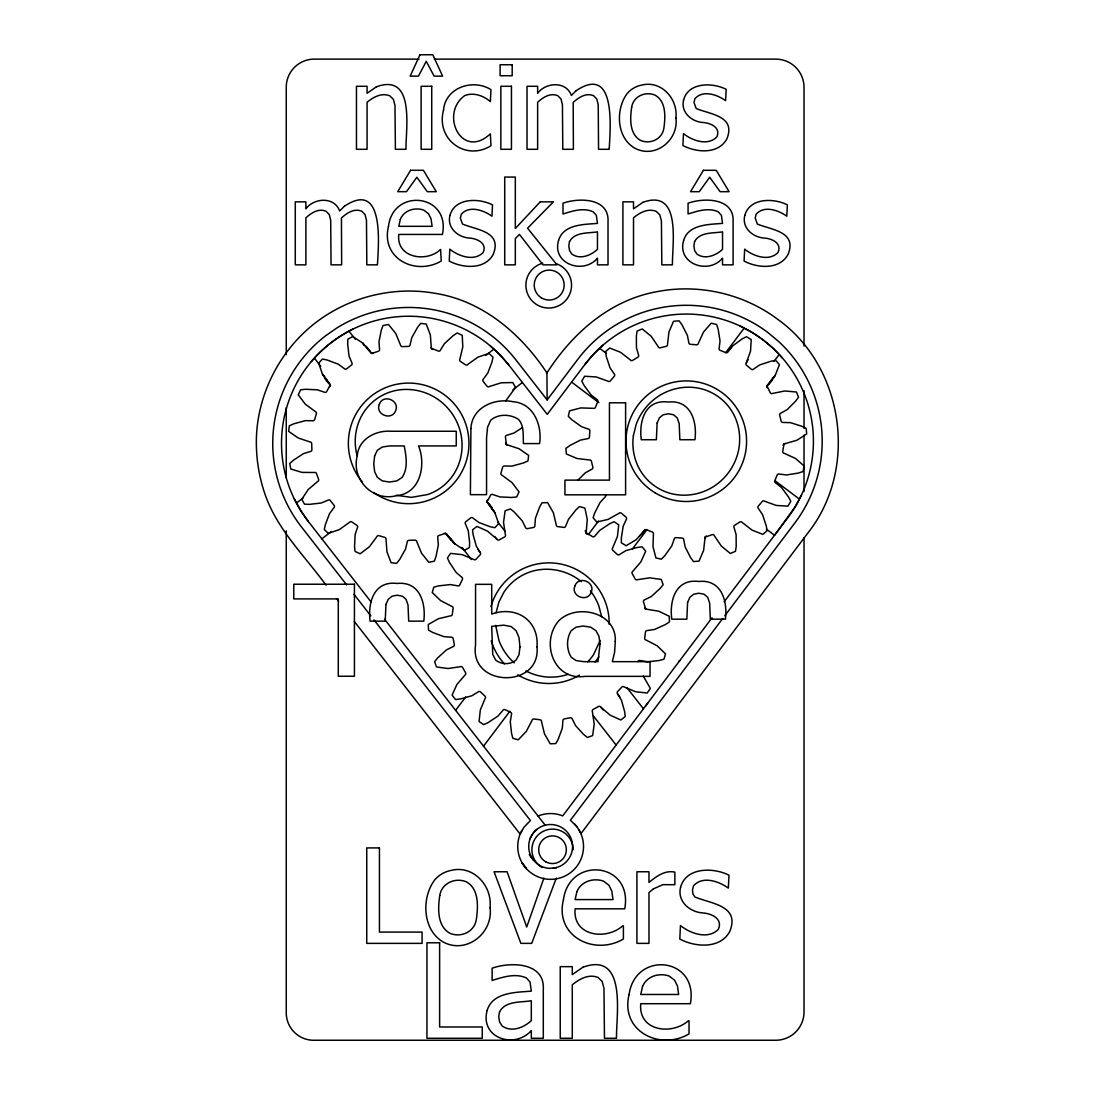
<?xml version="1.0" encoding="UTF-8"?>
<svg xmlns="http://www.w3.org/2000/svg" width="1095" height="1095" viewBox="0 0 1095 1095"><rect width="100%" height="100%" fill="white"/><g stroke="black" fill="none" stroke-linecap="round" stroke-linejoin="round"><path stroke-width="1.5" d="M639.466 536.057L645.94 529.61L652.346 532.033A1.725 1.725 0 0 1 653.4 534.223L653.003 546.665L655.919 557.916L661.366 559.189L664.829 555.644L671.728 546.022L674.205 539.123A1.725 1.725 0 0 1 676.121 537.631L682.075 538.069A1.725 1.725 0 0 1 683.759 539.835L685.183 547.021L690.575 557.56L693.477 561.584L699.048 561.119L703.606 550.429L705.112 537.18L712.215 534.634A1.725 1.725 0 0 1 714.364 535.797L721.345 546.09L730.324 553.468L735.484 551.305L736.196 546.391L736.114 534.552L734.061 527.53A1.725 1.725 0 0 1 734.745 525.189L739.823 522.041A1.725 1.725 0 0 1 742.218 522.493L752.046 530.117L762.859 534.36L767.102 530.705L766.254 525.819L762.531 514.582L758.411 508.532A1.725 1.725 0 0 1 758.315 506.109L762.188 501.537A1.725 1.725 0 0 1 764.597 501.223L776.3 505.438L787.907 506.136L790.809 501.359L788.496 496.966L781.474 487.439L775.684 482.95A1.725 1.725 0 0 1 774.849 480.664L777.108 475.134A1.725 1.725 0 0 1 779.312 474.094L786.58 474.956L798.269 473.081L802.991 471.562L804.278 466.114L795.518 458.476L784.212 453.289A1.725 1.725 0 0 1 782.706 451.359L784.047 443.94L796.873 440.258L806.659 434.003L806.207 428.432L801.745 426.229L790.467 422.656L783.144 422.437A1.725 1.725 0 0 1 781.132 421.069L779.708 415.265A1.725 1.725 0 0 1 780.872 413.13L787.264 409.557L795.613 401.167L798.556 397.156L796.38 391.996L784.814 390.97L772.605 393.42A1.725 1.725 0 0 1 770.264 392.749L766.993 385.946L774.179 376.748M643.285 676.08L650.334 688.385L647.213 693.025L635.661 691.753L624.164 686.976A1.725 1.725 0 0 0 621.741 687.167L617.662 691.534A1.725 1.725 0 0 0 617.635 693.97L621.454 700.211L624.629 711.613L625.231 716.541L620.824 719.99L610.216 715.213L600.772 707.11A1.725 1.725 0 0 0 598.404 706.549L593.175 709.451A1.725 1.725 0 0 0 592.395 711.75L594.229 724.055L592.641 735.566L587.385 737.482L583.525 734.348L575.559 725.602L572.302 719.045A1.725 1.725 0 0 0 570.221 717.772L564.363 718.909A1.725 1.725 0 0 0 562.898 720.866L562.324 728.161L558.19 739.248L555.781 743.587L550.183 743.779L544.42 733.691L541.532 721.591A1.725 1.725 0 0 0 539.944 719.744L534.018 719.004A1.725 1.725 0 0 0 532.033 720.414L526.284 731.446L518.236 739.823L512.857 738.276L511.57 733.486L510.27 721.728L511.488 714.501A1.725 1.725 0 0 0 510.557 712.256L505.137 709.724A1.725 1.725 0 0 0 502.81 710.45L498.061 716.007L488.192 722.563L483.689 724.644L479.062 721.523L480.322 709.971L485.112 698.473A1.725 1.725 0 0 0 484.907 696.05L480.541 691.972A1.725 1.725 0 0 0 478.104 691.944L471.863 695.763L460.461 698.938L455.534 699.541L452.098 695.133L456.861 684.526L464.964 675.081A1.725 1.725 0 0 0 465.526 672.713L462.624 667.485A1.725 1.725 0 0 0 460.324 666.704L448.019 668.539L436.508 666.951L434.605 661.695L437.726 657.835L446.473 649.869L453.029 646.611A1.725 1.725 0 0 0 454.302 644.531L453.166 638.672A1.725 1.725 0 0 0 451.222 637.208L443.913 636.633L432.826 632.499L428.487 630.09L428.296 624.492L438.383 618.73L450.483 615.842A1.725 1.725 0 0 0 452.331 614.254L453.07 608.327A1.725 1.725 0 0 0 451.66 606.343L440.628 600.594L432.251 592.546L433.798 587.166L438.589 585.88L450.36 584.579L457.573 585.798A1.725 1.725 0 0 0 459.818 584.867L462.35 579.447A1.725 1.725 0 0 0 461.625 577.12L456.067 572.37L449.525 562.501L447.431 557.998L450.565 553.372L462.117 554.631L473.601 559.422A1.725 1.725 0 0 0 476.024 559.216L480.103 554.85A1.725 1.725 0 0 0 480.144 552.414L476.311 546.172L473.136 534.771L472.534 529.843L476.955 526.408L487.549 531.171L496.993 539.274A1.725 1.725 0 0 0 499.361 539.835L504.59 536.933A1.725 1.725 0 0 0 505.37 534.634L503.536 522.329L505.123 510.817L510.379 508.915L514.239 512.036L522.205 520.782L525.463 527.338A1.725 1.725 0 0 0 527.544 528.611L533.416 527.475A1.725 1.725 0 0 0 534.866 525.532L535.441 518.222L539.575 507.136L541.984 502.797L547.582 502.605L553.345 512.693L556.233 524.792A1.725 1.725 0 0 0 557.82 526.64L563.747 527.379A1.725 1.725 0 0 0 565.732 525.97L568.538 519.208L575.902 509.941L579.529 506.561L584.908 508.107L587.276 519.482L586.167 532.772L592.628 536.659A1.725 1.725 0 0 0 594.955 535.934L599.718 530.377L609.573 523.834L614.076 521.74L618.716 524.875L617.443 536.427L612.666 547.911A1.725 1.725 0 0 0 612.858 550.333L617.224 554.412A1.725 1.725 0 0 0 619.66 554.453L625.902 550.621L637.304 547.445L642.231 546.843L645.68 551.264L640.904 561.858L632.8 571.303A1.725 1.725 0 0 0 632.239 573.67L635.141 578.899A1.725 1.725 0 0 0 637.441 579.679L649.746 577.845L661.257 579.433L663.173 584.689L660.039 588.549L651.292 596.515L644.736 599.773A1.725 1.725 0 0 0 643.463 601.853L645.667 609.066L658.82 611.229L669.278 616.293L669.469 621.892L665.308 624.588L654.523 629.461L647.282 630.542A1.725 1.725 0 0 0 645.434 632.13L644.695 638.057A1.725 1.725 0 0 0 646.105 640.041L657.137 645.79L665.514 653.838L663.967 659.217L659.176 660.504L647.419 661.804L640.192 660.586A1.725 1.725 0 0 0 637.947 661.531M505.63 401.003L515.512 387.466L512.802 382.566L501.182 382.798L489.314 386.549A1.725 1.725 0 0 1 486.919 386.124L483.237 381.416A1.725 1.725 0 0 1 483.429 378.993L487.781 373.108L491.97 362.034L492.996 357.189L488.917 353.37L477.94 357.175L467.811 364.402A1.725 1.725 0 0 1 465.402 364.745L460.447 361.405A1.725 1.725 0 0 1 459.873 359.037L462.802 346.937L462.241 335.33L457.176 332.962L453.056 335.741L444.337 343.748L440.505 349.989A1.725 1.725 0 0 1 438.328 351.057L431.334 348.224L430.349 334.933L426.229 324.065L420.685 323.381L417.619 327.282L411.802 337.602L410.091 344.72A1.725 1.725 0 0 1 408.339 346.417L402.371 346.609A1.725 1.725 0 0 1 400.51 345.034L395.774 333.537L388.506 324.476L383.004 325.53L381.306 330.197L378.966 341.804L379.527 349.1A1.725 1.725 0 0 1 378.391 351.249L371.903 353.411L366.496 347.635M496.062 612.721L498.937 601.935L504.001 592.08A50.671 50.671 0 0 1 529.651 572.083C545.666 566.471 564.076 569.386 577.927 579.063A56.94 56.94 0 0 1 581.363 581.637M554.125 868.089A21.927 21.927 0 0 0 564.377 829.367L562.529 828.025A21.927 21.927 0 0 0 556.246 825.247L554.002 824.781A21.927 21.927 0 0 0 547.144 824.795L544.899 825.288A21.927 21.927 0 0 0 538.644 828.094C532.841 831.858 529.063 838.455 528.734 845.354A21.927 21.927 0 0 0 549.539 868.349L556.37 867.61L553.317 868.184M600.115 640.466L593.764 654.304A50.671 50.671 0 0 1 587.728 661.832M712.024 617.813L562.707 815.898L560.544 815.091A32.891 32.891 0 0 0 540.218 815.241L538.083 816.09M679.502 660.778L679.119 661.476L679.543 660.805M543.914 878.08L526.709 927.027L507.094 871.757L494.078 871.757L520.878 943.37L531.705 943.37L556.301 878.122M766.993 385.946L775.192 375.434L779.448 364.621L775.794 360.392L770.907 361.227L759.67 364.95L753.62 369.083A1.725 1.725 0 0 1 751.184 369.166L746.626 365.306A1.725 1.725 0 0 1 746.311 362.883L750.527 351.18L751.225 339.587L746.434 336.685L742.04 338.985L732.514 346.006L728.038 351.796A1.725 1.725 0 0 1 725.752 352.631L720.223 350.373A1.725 1.725 0 0 1 719.169 348.169L720.031 340.901L718.156 329.212L716.636 324.49L711.202 323.203L703.565 331.963L698.364 343.269A1.725 1.725 0 0 1 696.447 344.774L690.493 344.323A1.725 1.725 0 0 1 688.81 342.571L687.386 335.385L681.993 324.845L679.092 320.821L673.521 321.287L668.963 331.977L667.512 344.336A1.725 1.725 0 0 1 666.157 346.348L660.353 347.772A1.725 1.725 0 0 1 658.204 346.609L651.224 336.316L642.245 328.938L637.085 331.101L636.373 336.014L636.441 347.84L638.495 354.876A1.725 1.725 0 0 1 637.824 357.216L632.746 360.351A1.725 1.725 0 0 1 630.35 359.913L620.523 352.289L609.71 348.032L605.467 351.687L606.301 356.587L610.038 367.81L614.158 373.86A1.725 1.725 0 0 1 614.24 376.297L610.38 380.855A1.725 1.725 0 0 1 607.971 381.183L596.269 376.954L584.662 376.256L581.76 381.046L584.073 385.44L591.095 394.966L596.884 399.442A1.725 1.725 0 0 1 597.719 401.742L595.447 407.272A1.725 1.725 0 0 1 593.257 408.312L580.815 407.915L569.578 410.844L568.291 416.292L571.85 419.755L581.459 426.639L588.357 429.117A1.725 1.725 0 0 1 589.849 431.033L589.411 437.001A1.725 1.725 0 0 1 587.645 438.671L580.459 440.094L569.934 445.487L565.896 448.389L566.361 453.973L577.051 458.518L589.411 459.968A1.725 1.725 0 0 1 591.437 461.337L592.847 467.141A1.725 1.725 0 0 1 591.697 469.276L585.305 472.848L578.064 479.993M448.389 536.221L445.405 533.333L438.917 535.496A1.725 1.725 0 0 0 437.781 537.645L438.342 544.94L436.002 556.547L434.304 561.215L428.802 562.269L421.534 553.208L416.798 541.71A1.725 1.725 0 0 0 414.937 540.136L408.969 540.341A1.725 1.725 0 0 0 407.217 542.025L405.506 549.156L399.689 559.463L396.623 563.364L391.079 562.679L386.959 551.812L386.001 539.411A1.725 1.725 0 0 0 384.728 537.344L378.979 535.688A1.725 1.725 0 0 0 376.803 536.755L369.398 546.761L360.132 553.783L355.067 551.415L354.547 546.473L355.108 534.647L357.435 527.708A1.725 1.725 0 0 0 356.861 525.34L351.906 522A1.725 1.725 0 0 0 349.497 522.342L339.368 529.569L328.39 533.388L324.312 529.569L325.338 524.71L329.527 513.637L333.879 507.751A1.725 1.725 0 0 0 334.071 505.329L330.389 500.62A1.725 1.725 0 0 0 327.994 500.196L321.232 503.002L309.474 504.357L304.506 504.179L301.796 499.279L308.174 489.561L317.646 481.499A1.725 1.725 0 0 0 318.577 479.24L316.537 473.629A1.725 1.725 0 0 0 314.375 472.492L301.933 472.383L290.818 469.016L289.751 463.527L293.446 460.201L303.342 453.7L310.323 451.51A1.725 1.725 0 0 0 311.897 449.648L311.692 443.68A1.725 1.725 0 0 0 309.994 441.942L298.196 437.986L288.656 431.348L289.34 425.791L293.884 423.779L305.3 420.658L312.623 420.726A1.725 1.725 0 0 0 314.689 419.44L316.345 413.705A1.725 1.725 0 0 0 315.264 411.515L305.259 404.123L298.251 394.857L300.619 389.793L305.56 389.272L317.372 389.82L324.312 392.161A1.725 1.725 0 0 0 326.68 391.586L330.238 384.92L322.45 374.093L318.645 363.116L322.464 359.023L327.323 360.063L338.396 364.238L344.268 368.604A1.725 1.725 0 0 0 346.704 368.782L351.413 365.114A1.725 1.725 0 0 0 351.824 362.705L349.031 355.943L347.676 344.186L347.854 339.231L352.741 336.521L362.472 342.886L370.534 352.371A1.725 1.725 0 0 0 372.779 353.288M522.52 427.529L513.979 433.045L506.985 435.235A1.725 1.725 0 0 0 505.411 437.097L506.451 444.57L519.112 448.758L528.652 455.397L527.968 460.954L523.424 462.966L512.008 466.087L504.685 466.018A1.725 1.725 0 0 0 502.619 467.305L500.962 473.04A1.725 1.725 0 0 0 502.044 475.23L512.049 482.621L519.057 491.888L516.689 496.952L511.748 497.472L499.936 496.925L492.996 494.584A1.725 1.725 0 0 0 490.628 495.159L487.07 501.825L493.886 511.297M373.942 619.88L530.432 820.538L523.875 827.327L520.166 834.13L354.356 621.508M645.106 529.912L636.099 539.753L626.121 545.721L621.344 542.819L621.358 537.85L623.192 526.161L626.258 519.509A1.725 1.725 0 0 0 625.943 517.1L621.385 513.24A1.725 1.725 0 0 0 618.949 513.322L608.095 519.413L596.775 522.014L593.12 517.771L594.667 513.062L600.019 502.509L605.001 497.13A1.725 1.725 0 0 0 605.439 494.735M801.458 495.036L795.203 506.78L774.548 535.304L766.363 529.131M746.311 362.883L748.118 359.735M642.56 533.676L644.531 530.596A1.725 1.725 0 0 1 646.816 529.775M645.502 706.124L647.638 703.305M724.78 615.773L794.751 523.095A135.917 135.917 0 0 0 779.065 341.886L768.17 332.729A135.917 135.917 0 0 0 577.818 359.311L547.144 399.935L546.925 372.93C572.11 333.469 610.024 299.852 657.342 291.598C699.226 283.482 744.066 293.884 778.093 319.589C844.067 367.085 858.439 468.783 808.137 532.663L580.897 833.651M602.962 345.171L593.38 354.41L584.812 364.594L547.254 414.348L508.915 365.183L500.196 355.136L490.464 346.047M455.616 710.34L465.731 696.94M588.275 534.634L598.527 521.042M725.698 352.604L744.148 328.171M483.538 746.147L509.846 711.285M632.499 548.828L646.858 529.816M774.014 361.377L779.147 354.588M722.727 618.497L570.427 820.223L577.092 826.903L580.692 833.131M724.219 601.716L787.757 517.812A127.143 127.143 0 0 0 762.886 339.737L751.868 332.278L740.124 326.023M770.428 381.58L775.192 375.434M728.695 350.537L731.556 347.142M768.717 384.413L772.536 379.897M642.423 532.882L644.531 530.596M311.336 361.555C322.874 348.046 337.109 336.959 353.028 329.048M296.54 503.002L303.247 497.773M485.756 355.451L493.804 349.168M321.875 538.849L331.32 531.486M512.966 389.834L522.397 382.483M568.113 674.301C554.385 679.064 538.781 677.764 525.97 670.961M418.988 59.13L315.004 59.13A28.046 28.046 0 0 0 286.26 87.86L286.26 354.698M434.332 59.13L775.301 59.13A28.224 28.224 0 0 1 804.031 87.86L804.031 346.143M396.267 495.31L411.528 497.363L427.885 494.488A50.671 50.671 0 0 0 453.535 474.491C462.884 460.311 464.54 441.75 458.531 425.955A56.94 56.94 0 0 0 437.699 399.237C423.847 389.574 405.437 386.644 389.423 392.256A50.671 50.671 0 0 0 363.773 412.254C355.505 424.833 353.192 440.861 357.038 455.356M599.677 348.333L606.466 353.466M774.877 480.609L799.323 499.06M571.604 382.087L598.883 402.686M446.24 533.676L454.836 543.859L464.567 550.224L469.454 547.514L469.632 542.559L468.277 530.801L465.484 524.04A1.725 1.725 0 0 1 465.895 521.631L470.604 517.962A1.725 1.725 0 0 1 473.04 518.14L478.912 522.507L489.985 526.681L494.844 527.722L498.663 523.629L494.858 512.652L487.07 501.825M330.033 386.631A1.725 1.725 0 0 0 329.677 384.222L322.45 374.093L330.238 384.92M782.309 357.873L773.084 348.292L762.886 339.737A127.143 127.143 0 0 0 584.812 364.594M494.68 536.454L496.993 539.274M603.085 709.93L600.772 707.11M364.484 345.253L362.472 342.886L364.621 345.431M450.538 538.767L454.836 543.859L446.774 534.374A1.725 1.725 0 0 0 444.529 533.457M574.697 824.042L577.092 826.903M546.925 372.93C521.138 333.865 482.69 300.851 435.249 293.337C393.256 285.877 348.58 296.978 314.949 323.217C281.305 349.442 259.666 390.053 256.654 432.607C255.327 453.864 258.31 475.285 265.414 495.364C277.692 529.994 304.848 556.055 326.023 585.168M547.144 399.935L515.827 359.79A135.917 135.917 0 0 0 336.74 328.048L325.078 336.192A135.917 135.917 0 0 0 301.481 526.955L346.636 584.867M488.74 503.426L492.38 508.094M348.812 330.991L355.314 339.313M497.623 521.809L504.946 531.198M626.97 687.66L643.463 708.821M314.443 358.229L320.725 366.278M462.008 547.432L471.411 559.518M593.435 715.993L616.157 745.106M324.928 378.651L328.568 383.318M294.336 499.005L300.769 510.653L308.393 521.562L371.328 602.25M384.564 619.236L545.2 825.219M353.986 594.284L370.794 615.842M336.521 598.623L338.615 601.319M366.291 346.403L369.918 351.071M447.39 535.674L451.03 540.341M529.569 854.839L533.635 860.287L529.309 854.456M617.635 693.97L619.797 696.899M477.967 549.485L480.144 552.414M489.438 505.055L487.631 502.523A1.725 1.725 0 0 1 487.275 500.114M491.244 507.587L494.858 512.652M585.182 530.637L586.509 533.593M601.675 616.786L598.773 605.768A56.94 56.94 0 0 0 590.383 590.835M495.652 625.382L499.005 640.616A56.94 56.94 0 0 0 514.226 662.886M804.031 390.614L804.031 428.241M804.031 435.085L804.031 491.532M804.031 537.713L804.031 1011.52A28.319 28.319 0 0 1 775.301 1040.25L315.004 1040.25A27.512 27.512 0 0 1 286.26 1011.52L286.26 530.87M286.26 407.723L286.26 477.844M542.203 867.568A20.613 20.613 0 0 1 542.203 831.871A20.613 20.613 0 0 1 573.137 849.72M556.041 263.594A22.831 22.831 0 0 1 566.827 299.113A22.831 22.831 0 0 1 529.734 297.895A22.831 22.831 0 0 1 542.805 263.17M646.556 609.176A1.725 1.725 0 0 1 644.599 607.725M598.842 656.959A60.293 60.293 0 0 1 595.037 661.996M579.447 675.177A60.293 60.293 0 0 1 517.784 674.848M504.398 663.885A60.293 60.293 0 0 1 491.203 640.767M490.943 606.52A60.293 60.293 0 0 1 609.176 624.301M587.221 534.127A1.725 1.725 0 0 1 586.277 531.883M783.158 445.405A1.725 1.725 0 0 1 784.923 443.735M705.057 538.069A1.725 1.725 0 0 1 706.412 536.057M767.13 387.657A1.725 1.725 0 0 1 767.568 385.276M362.089 481.69A60.293 60.293 0 0 1 393.611 384.988A60.293 60.293 0 0 1 467.935 454.411A60.293 60.293 0 0 1 373.6 492.435M432.58 349.414A1.725 1.725 0 0 1 431.307 347.334M507.313 444.803A1.725 1.725 0 0 1 505.616 443.064M308.393 521.562A127.143 127.143 0 0 1 330.471 343.118A127.143 127.143 0 0 1 508.915 365.183M530.144 838.647A21.927 21.927 0 0 1 536.783 829.449M578.981 829.777A32.891 32.891 0 0 1 550.894 879.34A32.891 32.891 0 0 1 522.014 830.229M600.005 643.997L598.007 661.667L583.621 661.667L576.134 660.559L571.193 657.246C566.389 649.335 566.293 638.577 571.193 630.693L576.025 627.189L583.142 626.025L590.684 627.189L595.926 630.665L598.979 636.318L600.005 643.997M615.267 641.355L614.624 652.223L612.338 661.667L650.033 661.667L650.033 676.354L584.963 676.354C553.427 681.076 540.259 642.026 558.724 620.838C576.723 602.784 616.964 612.502 615.267 641.355M490.04 907.604C493.393 932.132 467.962 953.677 444.762 942.822C422.424 931.626 420.85 898.023 434.866 879.709A28.538 28.538 0 0 1 451.249 870.388C473.505 864.735 492.463 886.115 490.04 907.604M675.916 117.822C678.873 139.421 656.494 158.378 636.072 148.824C616.403 138.969 615.02 109.404 627.367 93.28A25.117 25.117 0 0 1 641.779 85.081C661.366 80.099 678.051 98.92 675.916 117.822M470.905 428.515L470.398 494.666L486.55 494.666L486.55 437.822L487.59 427.118L490.724 420.234C498.307 413.595 510.434 413.992 518.578 419.44C524.368 425.914 522.945 435.509 523.424 443.584L539.575 443.584C542.285 425.407 533.73 403.247 513.021 401.701C494.461 397.745 471.89 407.45 470.905 428.515M388.479 226.405C380.554 258.639 415.621 276.118 441.23 261.021L440.614 249.455C426.571 262.923 396.103 257.996 398.758 234.439L442.421 234.439C450.729 193.815 393.078 187.45 388.479 226.405M563.446 899.679C554.44 936.307 594.284 956.181 623.397 939.017L623.397 925.864L622.685 925.864C606.137 940.701 572.466 936.266 575.121 908.823L624.739 908.823C633.334 862.176 569.523 855.359 563.446 899.679M629.077 994.561C620.071 1031.203 659.915 1051.063 689.029 1033.899L689.029 1020.759L688.317 1020.759C671.769 1035.583 638.098 1031.161 640.753 1003.704L690.37 1003.704C698.966 957.071 635.168 950.241 629.077 994.561M536.988 646.762C541.163 689.056 469.125 687.523 475.558 644.941L475.558 584.333L491.71 584.333L491.71 614.049C516.101 605.425 539.123 620.181 536.988 646.762M357.244 455.725C351.016 479.5 372.82 502.099 396.855 495.611C420.589 493.339 426.242 464.636 418.55 445.925L456.245 445.925L456.245 431.252L391.175 431.252C375.818 430.061 358.626 438.986 357.244 455.725M443.516 110.157C435.7 139.339 465.635 161.485 490.971 145.758L490.355 133.85C461.652 160.595 439.259 113.812 464.759 95.58C473.67 92.076 483.36 95.703 490.355 101.575L490.971 89.667C473.054 78.334 445.364 87.463 443.516 110.157M633.403 435.618C631.582 448.58 634.539 462.158 641.889 473.013A50.671 50.671 0 0 0 667.854 492.613C683.951 497.979 702.319 494.762 716.02 484.88A56.94 56.94 0 0 0 736.429 457.833C742.191 441.956 740.247 423.409 730.68 409.393A50.671 50.671 0 0 0 704.715 389.793C688.618 384.427 670.25 387.644 656.548 397.526A56.94 56.94 0 0 0 636.14 424.559L633.403 435.618M449.935 215.482C446.815 227.746 457.861 237.3 469.331 238.053C476.955 238.477 487.494 243.172 483.128 252.562C474.039 261.732 458.654 256.271 449.812 249.167L449.251 261.075C462.843 268.261 484.798 269.986 493.229 254.396C502.468 231.456 476.681 230.018 462.501 224.037L460.365 218.138L461.269 214.25C469.235 205.121 483.661 210.199 491.956 216.221L492.517 204.888C478.939 197.88 454.685 197.675 449.935 215.482M683.595 99.946C680.474 112.196 691.52 121.764 702.99 122.503C710.614 122.927 721.153 127.622 716.787 137.012C707.698 146.182 692.314 140.735 683.472 133.617L682.91 145.525C696.502 152.711 718.457 154.436 726.888 138.846C736.141 115.906 710.34 114.469 696.16 108.487L694.025 102.588L694.928 98.701C702.894 89.585 717.321 94.663 725.615 100.672L726.177 89.338C712.599 82.33 688.344 82.125 683.595 99.946M744.778 215.482C741.657 227.746 752.717 237.3 764.173 238.053C771.797 238.477 782.35 243.172 777.97 252.562C768.882 261.732 753.497 256.271 744.655 249.167L744.094 261.075C757.685 268.261 779.64 269.986 788.071 254.396C797.324 231.456 771.523 230.018 757.357 224.037L755.208 218.138L756.111 214.25C764.077 205.121 778.504 210.199 786.799 216.221L787.373 204.888C773.795 197.88 749.541 197.675 744.778 215.482M680.584 887.279C677.038 901.199 689.604 912.067 702.634 912.915C711.298 913.394 723.275 918.732 718.306 929.395C707.972 939.825 690.493 933.624 680.447 925.549L679.817 939.072C695.27 947.243 720.209 949.201 729.79 931.475C740.302 905.414 710.984 903.786 694.873 896.983L693.053 894.204L692.437 890.29L693.463 885.869C702.525 875.494 718.922 881.27 728.339 888.113L728.983 875.22C713.557 867.254 685.99 867.035 680.584 887.279M385.96 604.467L385.207 621.152L370.11 621.152C367.701 602.455 373.942 580.514 397.184 583.457C419.713 581.116 426.106 602.921 423.779 621.152L408.695 621.152L408.024 605.07L406.026 599.307L402.481 596.227L397.184 595.201L391.983 596.227L388.232 599.307L385.96 604.467M439.766 895.477C437.904 908.125 436.96 925.905 449.771 933.241C460.831 938.018 474.354 932.009 476.325 919.595C478.118 906.988 479.281 889.072 466.402 881.845C455.342 877.204 441.723 883.008 439.766 895.477M631.678 107.159C630.036 118.301 629.201 133.946 640.479 140.393C650.211 144.595 662.105 139.311 663.844 128.389C665.418 117.288 666.444 101.534 655.111 95.169C645.379 91.077 633.403 96.182 631.678 107.159M657.123 423.04L656.37 439.725L641.273 439.725C638.864 421.028 645.119 399.086 668.347 402.029C690.877 399.675 697.269 421.493 694.955 439.725L679.858 439.725L679.187 423.642L677.189 417.879L673.644 414.8L668.347 413.773L663.146 414.8L659.395 417.879L657.123 423.04M687.592 602.469L686.839 619.168L671.755 619.168C669.346 600.471 675.588 578.516 698.815 581.472C721.345 579.118 727.737 600.922 725.424 619.168L710.327 619.168L709.669 603.071L707.657 597.322L704.112 594.243L698.815 593.216L693.614 594.243L689.864 597.322L687.592 602.469M374.654 455.807L373.737 464.02L374.654 471.699L377.405 477.379L382.237 480.869L389.355 482.046L396.896 480.883L402.139 477.406C408.339 468.154 406.177 456.218 404.219 445.925L389.834 445.925L382.347 446.993L377.405 450.209L374.654 455.807M558.546 240.517C551.702 264.032 583.553 274.968 597.459 258.146L597.459 264.853L608.012 264.853L608.012 221.751C609.463 197.867 579.214 197.456 562.994 203.191L562.994 213.963C572.548 211.034 583.43 207.325 593.175 211.828L596.337 215.345L597.459 223.394C583.895 224.516 563.268 224.229 558.546 240.517M487.083 1010.603C479.87 1038.306 514.664 1049.297 531.308 1030.628L531.308 1038.265L543.298 1038.265L543.298 989.278C544.94 962.135 510.571 961.67 492.134 968.185L492.134 980.436C502.988 977.096 515.375 972.894 526.435 977.999L530.021 982.01L531.308 991.139C515.896 992.426 492.449 992.097 487.083 1010.603M683.622 240.517C676.792 264.032 708.629 274.968 722.536 258.146L722.536 264.853L733.089 264.853L733.089 221.751C734.54 197.867 704.29 197.456 688.071 203.191L688.071 213.963C697.625 211.034 708.52 207.325 718.252 211.828L721.413 215.345L722.536 223.394C708.971 224.516 688.344 224.229 683.622 240.517M519.961 646.994L519.016 654.742L516.197 659.888C510.585 664.939 501.578 664.733 495.734 660.148L492.723 654.386L491.71 626.381L503.7 625.149L511.16 626.559L516.169 630.788L519.016 637.66L519.961 646.994M569.496 241.625L568.798 245.896L569.564 250.645L571.85 254.081C580.035 259.885 590.848 255.546 597.459 249.345L597.459 231.853C588.042 233.427 574.779 231.757 569.496 241.625M499.525 1011.876L498.745 1016.721L499.607 1022.128L502.208 1026.015C511.502 1032.612 523.807 1027.685 531.308 1020.636L531.308 1000.762C520.604 1002.555 505.534 1000.652 499.525 1011.876M694.572 241.625L693.888 245.896L694.641 250.645L696.926 254.081C705.112 259.885 715.938 255.546 722.536 249.345L722.536 231.853C713.119 233.427 699.856 231.757 694.572 241.625M379.335 404.315C374.996 414.663 391.859 421.164 395.678 410.625C400.017 400.305 383.004 393.584 379.335 404.315M574.889 585.948C570.55 596.296 587.413 602.797 591.218 592.258C595.57 581.938 578.557 575.217 574.889 585.948M400.332 219.301L398.758 226.323L432.101 226.323L431.074 218.932L428.487 213.689L423.724 210.076C414.868 207.01 404.082 210.226 400.332 219.301M576.914 891.604L575.121 899.584L613.008 899.584L611.859 891.179L608.902 885.225L603.482 881.119C593.435 877.629 581.171 881.283 576.914 891.604M642.546 986.486L640.753 994.479L678.64 994.479L677.49 986.075L674.534 980.107L669.113 976.015C659.067 972.524 646.803 976.179 642.546 986.486M419.987 54.75L410.173 76.13L418.468 76.13L426.256 61.293L434.099 76.13L442.613 76.13L432.799 54.75L419.987 54.75M410.598 170.3L397.731 191.68L406.478 191.68L416.866 177.239L427.296 191.68L436.275 191.68L423.409 170.3L410.598 170.3M703.414 170.3L690.548 191.68L699.294 191.68L709.683 177.239L720.113 191.68L729.092 191.68L716.226 170.3L703.414 170.3M540.246 201.836L515.321 228.472L515.321 177.061L504.713 177.061L504.713 264.853L515.321 264.853L515.321 238.505L519.495 234.439L543.01 264.853L556.958 264.853L527.557 228.184L553.454 201.836L540.246 201.836M344.364 206.271L339.628 210.979C334.495 196.498 314.046 197.675 305.888 208.83L305.888 201.836L295.28 201.836L295.28 264.853L305.888 264.853L305.888 217.796C311.336 212.909 318.508 208.064 326.077 211.253L329.294 214.593L330.704 220.369L331.046 264.853L341.654 264.853L341.435 217.973C346.951 213.032 354.164 208.009 361.856 211.253L365.073 214.593L366.483 220.369L366.825 264.853L377.419 264.853C378.637 244.048 384.605 179.265 344.364 206.271M576.107 90.721L571.371 95.429C566.238 80.948 545.789 82.125 537.631 93.28L537.631 86.286L527.024 86.286L527.024 149.303L537.631 149.303L537.631 102.259C543.079 97.373 550.251 92.514 557.82 95.717L561.037 99.043L562.447 104.819L562.789 149.303L573.397 149.303L573.178 102.424C578.694 97.496 585.907 92.459 593.599 95.717L596.816 99.043L598.226 104.819L598.554 149.303L609.162 149.303C610.38 128.512 616.334 63.715 576.107 90.721M653.4 888.88L648.979 892.534L648.979 943.37L636.92 943.37L636.92 871.757L648.979 871.757L648.979 882.406C656.233 876.493 664.911 869.882 674.876 872.14L674.876 884.705L662.899 884.664L653.4 888.88M376.434 86.792L367.071 93.28L367.071 86.286L356.464 86.286L356.464 149.303L367.071 149.303L367.071 102.259C373.381 97.126 381.457 92.514 389.752 95.799L393.365 99.316L394.966 105.325L395.391 149.303L405.999 149.303C405.547 129.662 415.758 72.475 376.434 86.792M642.875 202.342L633.512 208.83L633.512 201.836L622.904 201.836L622.904 264.853L633.512 264.853L633.512 217.796C639.808 212.663 647.898 208.064 656.192 211.335L659.806 214.866L661.407 220.875L661.832 264.853L672.439 264.853C671.988 245.212 682.199 188.025 642.875 202.342M582.923 967.227L572.274 974.605L572.274 966.652L560.229 966.652L560.229 1038.265L572.274 1038.265L572.274 984.788C579.433 978.957 588.631 973.729 598.048 977.452L602.154 981.462L603.975 988.292L604.467 1038.265L616.512 1038.265C616.006 1015.941 627.599 950.953 582.923 967.227M512.186 64.742L500.114 64.742L500.114 75.733L512.186 75.733L512.186 64.742M431.731 86.286L421.123 86.286L421.123 149.303L431.731 149.303L431.731 86.286M511.447 86.286L500.839 86.286L500.839 149.303L511.447 149.303L511.447 86.286M625.601 402.796L609.45 402.796L609.45 480.13L564.938 480.13L564.938 494.817L625.601 494.817L625.601 402.796M354.424 584.224L293.761 584.224L293.761 598.897L338.287 598.897L338.287 676.245L354.424 676.245L354.424 584.224M379.445 847.913L366.743 847.913L366.743 943.37L422.081 943.37L422.081 932.091L379.445 932.091L379.445 847.913M439.629 942.795L426.94 942.795L426.94 1038.265L482.265 1038.265L482.265 1026.973L439.629 1026.973L439.629 942.795M526.366 868.65L522.274 863.106L526.366 868.65M545.597 861.71A13.852 13.852 0 0 0 566.361 849.72A13.852 13.852 0 0 0 545.597 837.73A13.852 13.852 0 0 0 545.597 861.71M541.176 297.703A14.974 14.974 0 0 0 564.158 285.685A14.974 14.974 0 0 0 542.258 271.793A14.974 14.974 0 0 0 541.176 297.703M655.002 492.75A60.293 60.293 0 0 0 746.571 442.517A60.293 60.293 0 0 0 657.287 388.342A60.293 60.293 0 0 0 655.002 492.75"/></g></svg>
